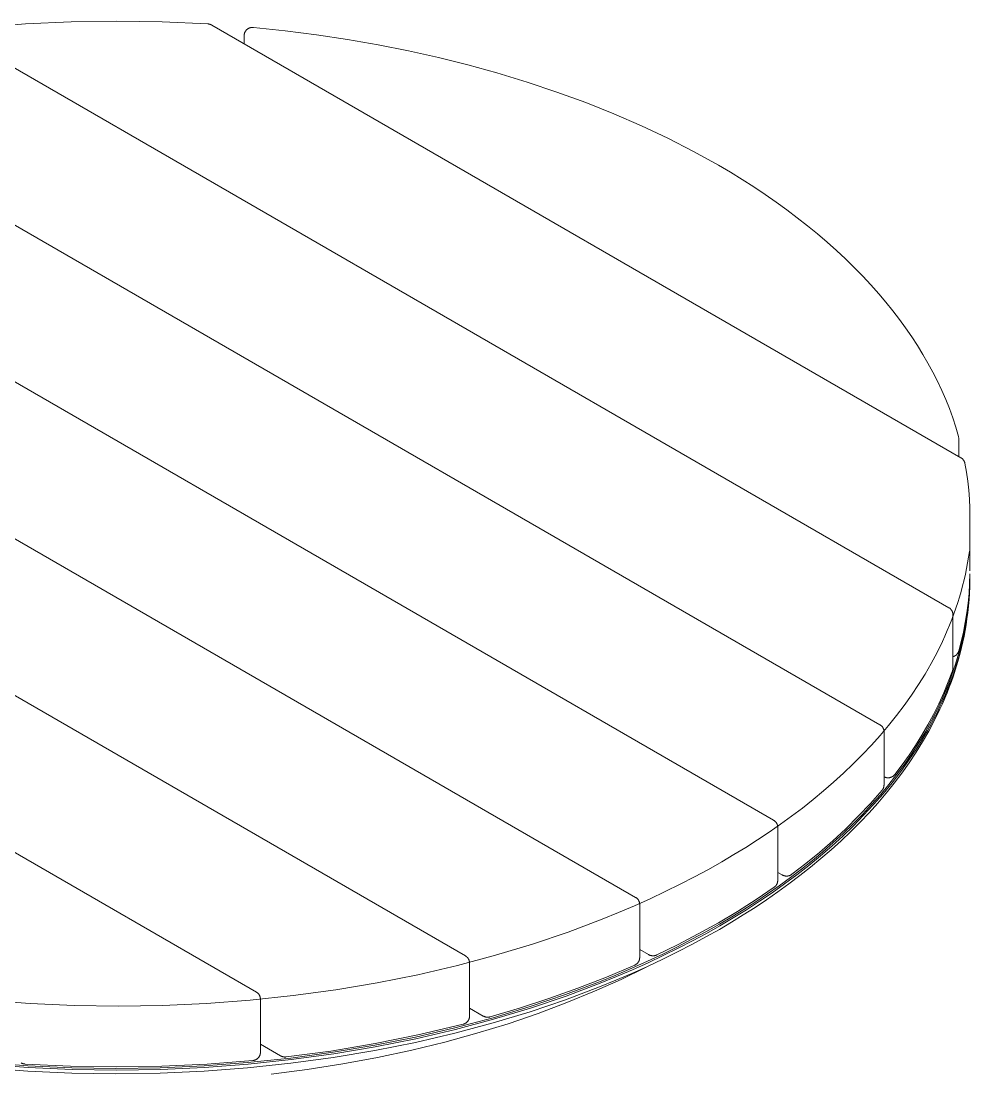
# Model space of a CAD drawing. Header units: millimetres. Extents: x -397 to 2955, y -22 to 2256.
# Drawn here: x 2402.8 to 2794.4, y 555.4 to 989.7 of the extents above; entities that cross this region are included whole.
import ezdxf

# ---------------------------------------------------------------- set-up
doc = ezdxf.new("R2010")
doc.units = ezdxf.units.MM
doc.layers.add('ZANO_R', color=7, linetype='Continuous', lineweight=0)

msp = doc.modelspace()

# ---------------------------------------------------------------- linework, layer by layer
at = {"layer": 'ZANO_R'}
for p, q in [((2385.92, 987.09), (2404.68, 988.54)), ((2404.68, 988.54), (2423.48, 989.42)), ((2423.48, 989.42), (2442.3, 989.71)), ((2442.3, 989.71), (2461.11, 989.41)), ((2461.11, 989.41), (2479.91, 988.53)), ((2479.91, 988.53), (2480.03, 988.52)), ((2480.03, 988.52), (2480.15, 988.51)), ((2480.15, 988.51), (2480.27, 988.49)), ((2480.27, 988.49), (2480.39, 988.47)), ((2480.39, 988.47), (2480.51, 988.45)), ((2480.51, 988.45), (2480.63, 988.42)), ((2480.63, 988.42), (2480.74, 988.38)), ((2480.74, 988.38), (2480.86, 988.35)), ((2480.86, 988.35), (2480.97, 988.31)), ((2480.97, 988.31), (2481.09, 988.26)), ((2481.09, 988.26), (2481.2, 988.21)), ((2481.2, 988.21), (2481.31, 988.16)), ((2481.31, 988.16), (2481.41, 988.11)), ((2481.41, 988.11), (2481.52, 988.05)), ((2481.52, 988.05), (2790.71, 809.54)), ((2495.68, 985.84), (2495.76, 985.93)), ((2495.76, 985.93), (2495.84, 986.02)), ((2495.84, 986.02), (2495.92, 986.1)), ((2495.92, 986.1), (2496.01, 986.19)), ((2496.01, 986.19), (2496.1, 986.26)), ((2496.1, 986.26), (2496.19, 986.34)), ((2496.19, 986.34), (2496.28, 986.41)), ((2496.28, 986.41), (2496.38, 986.48)), ((2496.38, 986.48), (2496.48, 986.55)), ((2496.48, 986.55), (2496.58, 986.61)), ((2496.58, 986.61), (2496.69, 986.67)), ((2496.69, 986.67), (2496.79, 986.72)), ((2496.79, 986.72), (2496.9, 986.77)), ((2496.9, 986.77), (2497.01, 986.82)), ((2497.01, 986.82), (2497.12, 986.86)), ((2497.12, 986.86), (2497.23, 986.9)), ((2497.23, 986.9), (2497.34, 986.94)), ((2497.34, 986.94), (2497.46, 986.97)), ((2497.46, 986.97), (2497.57, 987)), ((2497.57, 987), (2497.69, 987.02)), ((2497.69, 987.02), (2497.81, 987.04)), ((2497.81, 987.04), (2497.93, 987.06)), ((2497.93, 987.06), (2498.04, 987.07)), ((2498.04, 987.07), (2498.16, 987.08)), ((2498.16, 987.08), (2498.28, 987.08)), ((2498.28, 987.08), (2498.4, 987.08)), ((2498.4, 987.08), (2498.52, 987.08)), ((2498.52, 987.08), (2498.64, 987.07)), ((2498.64, 987.07), (2498.76, 987.06)), ((2498.76, 987.06), (2511.78, 985.68)), ((2374.43, 985.17), (2785.72, 747.71)), ((2494.88, 983.77), (2494.89, 983.89)), ((2494.88, 980.34), (2494.88, 983.77)), ((2494.89, 983.89), (2494.9, 984.01)), ((2494.9, 984.01), (2494.91, 984.13)), ((2494.91, 984.13), (2494.93, 984.24)), ((2494.93, 984.24), (2494.96, 984.36)), ((2494.96, 984.36), (2494.98, 984.48)), ((2494.98, 984.48), (2495.01, 984.59)), ((2495.01, 984.59), (2495.05, 984.7)), ((2495.05, 984.7), (2495.09, 984.82)), ((2495.09, 984.82), (2495.13, 984.93)), ((2495.13, 984.93), (2495.18, 985.04)), ((2495.18, 985.04), (2495.23, 985.14)), ((2495.23, 985.14), (2495.28, 985.25)), ((2495.28, 985.25), (2495.34, 985.36)), ((2495.34, 985.36), (2495.4, 985.46)), ((2495.4, 985.46), (2495.46, 985.56)), ((2495.46, 985.56), (2495.53, 985.65)), ((2495.53, 985.65), (2495.6, 985.75)), ((2495.6, 985.75), (2495.68, 985.84)), ((2511.78, 985.68), (2524.7, 984.03)), ((2524.7, 984.03), (2537.5, 982.09)), ((2537.5, 982.09), (2550.17, 979.87)), ((2550.17, 979.87), (2562.69, 977.38)), ((2562.69, 977.38), (2575.04, 974.62)), ((2575.04, 974.62), (2587.2, 971.6)), ((2290.81, 968.74), (2757.27, 699.43)), ((2587.2, 971.6), (2599.16, 968.31)), ((2599.16, 968.31), (2611.67, 964.51)), ((2611.67, 964.51), (2623.92, 960.43)), ((2623.92, 960.43), (2635.87, 956.06)), ((2635.87, 956.06), (2647.51, 951.42)), ((2647.51, 951.42), (2658.82, 946.51)), ((2222.59, 943.41), (2713.41, 660.04)), ((2658.82, 946.51), (2669.79, 941.34)), ((2669.79, 941.34), (2680.39, 935.92)), ((2680.39, 935.92), (2690.6, 930.25)), ((2690.6, 930.25), (2695.57, 927.33)), ((2695.57, 927.33), (2700.43, 924.34)), ((2700.43, 924.34), (2705.19, 921.3)), ((2705.19, 921.3), (2709.84, 918.21)), ((2709.84, 918.21), (2714.39, 915.06)), ((2714.39, 915.06), (2718.83, 911.86)), ((2167.48, 910.53), (2656.44, 628.22)), ((2718.83, 911.86), (2723.15, 908.6)), ((2723.15, 908.6), (2727.37, 905.3)), ((2727.37, 905.3), (2731.46, 901.94)), ((2731.46, 901.94), (2735.45, 898.54)), ((2735.45, 898.54), (2739.31, 895.09)), ((2739.31, 895.09), (2743.06, 891.59)), ((2743.06, 891.59), (2746.68, 888.06)), ((2746.68, 888.06), (2750.19, 884.48)), ((2750.19, 884.48), (2753.56, 880.85)), ((2753.56, 880.85), (2756.81, 877.19)), ((2756.81, 877.19), (2759.75, 873.72)), ((2759.75, 873.72), (2762.57, 870.21)), ((2125.62, 869.98), (2586.22, 604.06)), ((2762.57, 870.21), (2765.28, 866.67)), ((2765.28, 866.67), (2767.88, 863.11)), ((2767.88, 863.11), (2770.36, 859.51)), ((2770.36, 859.51), (2772.72, 855.88)), ((2772.72, 855.88), (2774.96, 852.23)), ((2774.96, 852.23), (2777.09, 848.55)), ((2777.09, 848.55), (2779.1, 844.85)), ((2779.1, 844.85), (2780.98, 841.13)), ((2780.98, 841.13), (2782.75, 837.38)), ((2782.75, 837.38), (2784.39, 833.62)), ((2784.39, 833.62), (2785.91, 829.83)), ((2785.91, 829.83), (2787.31, 826.03)), ((2787.31, 826.03), (2788.59, 822.22)), ((2788.59, 822.22), (2789.73, 818.38)), ((2099.83, 820.17), (2499.93, 589.16)), ((2789.73, 818.38), (2789.85, 817.54)), ((2789.85, 817.54), (2789.85, 810.04)), ((2790.71, 809.54), (2790.81, 809.48)), ((2790.81, 809.48), (2790.91, 809.42)), ((2790.91, 809.42), (2791, 809.35)), ((2791, 809.35), (2791.1, 809.29)), ((2791.1, 809.29), (2791.19, 809.21)), ((2791.19, 809.21), (2791.27, 809.14)), ((2791.27, 809.14), (2791.36, 809.06)), ((2791.36, 809.06), (2791.44, 808.98)), ((2791.44, 808.98), (2791.52, 808.9)), ((2791.52, 808.9), (2791.59, 808.82)), ((2791.59, 808.82), (2791.67, 808.73)), ((2791.67, 808.73), (2791.74, 808.64)), ((2791.74, 808.64), (2791.8, 808.55)), ((2791.8, 808.55), (2791.87, 808.45)), ((2791.87, 808.45), (2791.93, 808.36)), ((2791.93, 808.36), (2791.98, 808.26)), ((2791.98, 808.26), (2792.04, 808.16)), ((2792.04, 808.16), (2792.09, 808.05)), ((2792.09, 808.05), (2792.13, 807.95)), ((2792.13, 807.95), (2792.18, 807.84)), ((2792.18, 807.84), (2792.22, 807.74)), ((2792.22, 807.74), (2792.25, 807.63)), ((2792.25, 807.63), (2792.28, 807.52)), ((2792.28, 807.52), (2792.31, 807.41)), ((2792.31, 807.41), (2792.34, 807.3)), ((2792.34, 807.3), (2792.97, 803.63)), ((2792.97, 803.63), (2793.49, 799.94)), ((2793.49, 799.94), (2793.89, 796.24)), ((2793.89, 796.24), (2794.18, 792.53)), ((2794.18, 792.53), (2794.35, 788.81)), ((2794.35, 788.81), (2794.41, 785.09)), ((2794.41, 785.08), (2794.41, 762.96)), ((2794.17, 770.98), (2793.83, 768.61)), ((2793.43, 766.24), (2792.99, 763.87)), ((2793.83, 768.61), (2793.43, 766.24)), ((2792.51, 761.51), (2791.97, 759.16)), ((2792.99, 763.87), (2792.51, 761.51)), ((2794.4, 761.67), (2794.29, 757.64)), ((2794.4, 759.02), (2794.4, 761.67)), ((2791.39, 756.81), (2790.76, 754.46)), ((2791.97, 759.16), (2791.39, 756.81)), ((2794.29, 757.64), (2794.04, 753.62)), ((2794.22, 753.72), (2794.34, 756.37)), ((2794.34, 756.37), (2794.4, 759.02)), ((2790.09, 752.13), (2789.37, 749.8)), ((2790.76, 754.46), (2790.09, 752.13)), ((2794.04, 753.62), (2793.66, 749.6)), ((2794.12, 754.65), (2793.93, 750.85)), ((2794.04, 751.07), (2794.22, 753.72)), ((2785.72, 747.71), (2785.82, 747.65)), ((2785.82, 747.65), (2785.91, 747.6)), ((2785.91, 747.6), (2786, 747.53)), ((2786, 747.53), (2786.09, 747.47)), ((2786.09, 747.47), (2786.18, 747.4)), ((2786.18, 747.4), (2786.26, 747.33)), ((2786.26, 747.33), (2786.35, 747.26)), ((2786.35, 747.26), (2786.43, 747.18)), ((2786.43, 747.18), (2786.5, 747.1)), ((2786.5, 747.1), (2786.58, 747.02)), ((2786.58, 747.02), (2786.65, 746.94)), ((2788.6, 747.47), (2787.79, 745.16)), ((2789.37, 749.8), (2788.6, 747.47)), ((2793.66, 749.6), (2793.15, 745.6)), ((2793.61, 747.06), (2793.17, 743.28)), ((2793.53, 748.48), (2793.25, 746.05)), ((2793.5, 745.77), (2793.8, 748.42)), ((2793.93, 750.85), (2793.61, 747.06)), ((2793.8, 748.42), (2794.04, 751.07)), ((2786.93, 742.85), (2786.02, 740.55)), ((2786.65, 746.94), (2786.72, 746.85)), ((2786.72, 746.85), (2786.78, 746.76)), ((2786.78, 746.76), (2786.85, 746.67)), ((2786.85, 746.67), (2786.91, 746.58)), ((2786.91, 746.58), (2786.96, 746.48)), ((2787.79, 745.16), (2786.93, 742.85)), ((2786.96, 746.48), (2787.02, 746.38)), ((2787.02, 746.38), (2787.07, 746.29)), ((2787.07, 746.29), (2787.11, 746.19)), ((2787.11, 746.19), (2787.16, 746.08)), ((2787.16, 746.08), (2787.2, 745.98)), ((2787.2, 745.98), (2787.23, 745.88)), ((2787.23, 745.88), (2787.27, 745.77)), ((2787.27, 745.77), (2787.3, 745.66)), ((2787.3, 745.66), (2787.32, 745.56)), ((2787.32, 745.56), (2787.34, 745.45)), ((2787.34, 745.45), (2787.36, 745.34)), ((2787.36, 745.34), (2787.38, 745.23)), ((2787.38, 745.23), (2787.39, 745.12)), ((2787.39, 745.12), (2787.39, 745.01)), ((2787.39, 745.01), (2787.4, 744.9)), ((2787.4, 744.9), (2787.4, 722.78)), ((2793.15, 745.6), (2792.5, 741.62)), ((2792.91, 743.63), (2792.53, 741.21)), ((2792.73, 740.5), (2793.15, 743.13)), ((2793.14, 743.08), (2792.8, 740.7)), ((2793.25, 746.05), (2792.91, 743.63)), ((2793.15, 743.13), (2793.5, 745.77)), ((2786.02, 740.55), (2785.07, 738.27)), ((2792.09, 738.79), (2791.61, 736.38)), ((2792.5, 741.62), (2791.73, 737.67)), ((2792.4, 738.33), (2791.96, 735.97)), ((2792.53, 741.21), (2792.09, 738.79)), ((2792.25, 737.87), (2792.73, 740.5)), ((2792.8, 740.7), (2792.4, 738.33)), ((2784.08, 735.99), (2783.04, 733.72)), ((2785.07, 738.27), (2784.08, 735.99)), ((2791.73, 737.67), (2790.82, 733.74)), ((2791.61, 736.38), (2791.07, 733.97)), ((2791.12, 732.62), (2791.71, 735.24)), ((2791.96, 735.97), (2791.48, 733.61)), ((2791.71, 735.24), (2792.25, 737.87)), ((2783.04, 733.72), (2780.84, 729.21)), ((2789.75, 729.73), (2789.71, 729.62)), ((2789.78, 729.84), (2789.75, 729.73)), ((2789.76, 727.4), (2790.47, 730.01)), ((2790.82, 733.74), (2789.78, 729.84)), ((2790.49, 731.57), (2789.86, 729.17)), ((2790.94, 731.25), (2790.36, 728.9)), ((2790.47, 730.01), (2791.12, 732.62)), ((2791.07, 733.97), (2790.49, 731.57)), ((2791.48, 733.61), (2790.94, 731.25)), ((2780.84, 729.21), (2778.46, 724.76)), ((2787.51, 727.55), (2787.4, 727.52)), ((2787.62, 727.59), (2787.51, 727.55)), ((2787.73, 727.63), (2787.62, 727.59)), ((2787.83, 727.67), (2787.73, 727.63)), ((2787.94, 727.72), (2787.83, 727.67)), ((2788.05, 727.77), (2787.94, 727.72)), ((2788.15, 727.82), (2788.05, 727.77)), ((2788.25, 727.88), (2788.15, 727.82)), ((2788.35, 727.94), (2788.25, 727.88)), ((2788.44, 728), (2788.35, 727.94)), ((2788.54, 728.07), (2788.44, 728)), ((2789.18, 726.79), (2788.45, 724.41)), ((2788.63, 728.14), (2788.54, 728.07)), ((2788.72, 728.21), (2788.63, 728.14)), ((2788.81, 728.29), (2788.72, 728.21)), ((2788.89, 728.37), (2788.81, 728.29)), ((2788.97, 728.45), (2788.89, 728.37)), ((2789.05, 728.54), (2788.97, 728.45)), ((2788.99, 724.81), (2789.76, 727.4)), ((2789.13, 728.62), (2789.05, 728.54)), ((2789.73, 726.56), (2789.06, 724.22)), ((2789.2, 728.71), (2789.13, 728.62)), ((2789.86, 729.17), (2789.18, 726.79)), ((2789.27, 728.81), (2789.2, 728.71)), ((2789.34, 728.9), (2789.27, 728.81)), ((2789.4, 729), (2789.34, 728.9)), ((2789.46, 729.1), (2789.4, 729)), ((2789.52, 729.2), (2789.46, 729.1)), ((2789.57, 729.3), (2789.52, 729.2)), ((2789.62, 729.41), (2789.57, 729.3)), ((2789.67, 729.51), (2789.62, 729.41)), ((2789.71, 729.62), (2789.67, 729.51)), ((2790.36, 728.9), (2789.73, 726.56)), ((2778.46, 724.76), (2775.92, 720.34)), ((2787.22, 721.74), (2785.47, 717.15)), ((2787.67, 722.03), (2786.85, 719.67)), ((2787.25, 721.84), (2787.22, 721.74)), ((2787.28, 721.95), (2787.25, 721.84)), ((2787.28, 719.64), (2788.16, 722.22)), ((2787.31, 722.05), (2787.28, 721.95)), ((2787.33, 722.15), (2787.31, 722.05)), ((2787.35, 722.25), (2787.33, 722.15)), ((2787.37, 722.36), (2787.35, 722.25)), ((2787.38, 722.46), (2787.37, 722.36)), ((2787.39, 722.57), (2787.38, 722.46)), ((2787.4, 722.78), (2787.39, 722.67)), ((2787.39, 722.67), (2787.39, 722.57)), ((2788.34, 721.89), (2787.57, 719.57)), ((2788.45, 724.41), (2787.67, 722.03)), ((2788.16, 722.22), (2788.99, 724.81)), ((2789.06, 724.22), (2788.34, 721.89)), ((2775.92, 720.34), (2773.22, 715.98)), ((2785.47, 717.15), (2783.58, 712.61)), ((2785.97, 717.31), (2785.05, 714.96)), ((2785.35, 714.52), (2786.34, 717.08)), ((2786.75, 717.25), (2785.9, 714.95)), ((2786.85, 719.67), (2785.97, 717.31)), ((2786.34, 717.08), (2787.28, 719.64)), ((2787.57, 719.57), (2786.75, 717.25)), ((2773.22, 715.98), (2770.35, 711.68)), ((2783.58, 712.61), (2781.54, 708.13)), ((2784.09, 712.63), (2783.08, 710.3)), ((2784.99, 712.65), (2784.04, 710.36)), ((2785.05, 714.96), (2784.09, 712.63)), ((2784.3, 711.97), (2785.35, 714.52)), ((2785.9, 714.95), (2784.99, 712.65)), ((2770.35, 711.68), (2767.33, 707.43)), ((2781.54, 708.13), (2779.36, 703.72)), ((2782.02, 707.98), (2780.91, 705.68)), ((2783.05, 708.08), (2782.01, 705.82)), ((2783.08, 710.3), (2782.02, 707.98)), ((2782.03, 706.92), (2783.19, 709.44)), ((2784.04, 710.36), (2783.05, 708.08)), ((2783.19, 709.44), (2784.3, 711.97)), ((2767.33, 707.43), (2764.16, 703.24)), ((2779.36, 703.72), (2777.04, 699.38)), ((2779.55, 701.92), (2780.82, 704.41)), ((2780.91, 705.68), (2779.76, 703.38)), ((2782.01, 705.82), (2779.81, 701.31)), ((2780.82, 704.41), (2782.03, 706.92)), ((2757.27, 699.43), (2757.37, 699.37)), ((2757.37, 699.37), (2757.46, 699.31)), ((2757.46, 699.31), (2757.55, 699.25)), ((2757.55, 699.25), (2757.64, 699.19)), ((2764.16, 703.24), (2760.85, 699.11)), ((2777.04, 699.38), (2774.58, 695.12)), ((2778.57, 701.1), (2776.05, 696.57)), ((2776.86, 696.97), (2778.23, 699.44)), ((2779.81, 701.31), (2777.43, 696.85)), ((2778.23, 699.44), (2779.55, 701.92)), ((2779.76, 703.38), (2778.57, 701.1)), ((2757.39, 695.05), (2753.8, 691.05)), ((2760.85, 699.11), (2757.39, 695.05)), ((2757.64, 699.19), (2757.73, 699.12)), ((2757.73, 699.12), (2757.81, 699.05)), ((2757.81, 699.05), (2757.9, 698.97)), ((2757.9, 698.97), (2757.98, 698.9)), ((2757.98, 698.9), (2758.05, 698.82)), ((2758.05, 698.82), (2758.13, 698.74)), ((2758.13, 698.74), (2758.2, 698.65)), ((2758.2, 698.65), (2758.27, 698.57)), ((2758.27, 698.57), (2758.33, 698.48)), ((2758.33, 698.48), (2758.4, 698.39)), ((2758.4, 698.39), (2758.46, 698.29)), ((2758.46, 698.29), (2758.51, 698.2)), ((2758.51, 698.2), (2758.57, 698.1)), ((2758.57, 698.1), (2758.62, 698)), ((2758.62, 698), (2758.66, 697.9)), ((2758.66, 697.9), (2758.71, 697.8)), ((2758.71, 697.8), (2758.75, 697.7)), ((2758.75, 697.7), (2758.78, 697.59)), ((2758.78, 697.59), (2758.82, 697.49)), ((2758.82, 697.49), (2758.84, 697.38)), ((2758.84, 697.38), (2758.87, 697.27)), ((2758.87, 697.27), (2758.89, 697.16)), ((2758.89, 697.16), (2758.91, 697.06)), ((2758.91, 697.06), (2758.92, 696.95)), ((2758.92, 696.95), (2758.94, 696.84)), ((2758.94, 696.84), (2758.94, 696.73)), ((2758.94, 696.73), (2758.95, 696.61)), ((2758.95, 696.61), (2758.95, 674.5)), ((2774.58, 695.12), (2771.99, 690.94)), ((2776.05, 696.57), (2773.36, 692.09)), ((2777.43, 696.85), (2774.89, 692.44)), ((2775.44, 694.52), (2776.86, 696.97)), ((2753.8, 691.05), (2750.07, 687.13)), ((2771.99, 690.94), (2769.27, 686.85)), ((2773.36, 692.09), (2770.5, 687.67)), ((2774.89, 692.44), (2772.19, 688.08)), ((2772.45, 689.67), (2773.97, 692.08)), ((2773.97, 692.08), (2775.44, 694.52)), ((2750.07, 687.13), (2746.22, 683.27)), ((2769.27, 686.85), (2766.41, 682.84)), ((2770.5, 687.67), (2767.48, 683.31)), ((2769.25, 684.88), (2772.45, 689.67)), ((2772.19, 688.08), (2769.32, 683.78)), ((2746.22, 683.27), (2742.25, 679.48)), ((2766.41, 682.84), (2763.43, 678.93)), ((2767.48, 683.31), (2764.3, 679.01)), ((2765.87, 680.17), (2769.25, 684.88)), ((2769.32, 683.78), (2766.3, 679.53)), ((2742.25, 679.48), (2738.16, 675.77)), ((2759.06, 677.89), (2758.95, 677.94)), ((2759.18, 677.84), (2759.06, 677.89)), ((2759.3, 677.79), (2759.18, 677.84)), ((2759.42, 677.75), (2759.3, 677.79)), ((2759.54, 677.71), (2759.42, 677.75)), ((2759.66, 677.68), (2759.54, 677.71)), ((2759.78, 677.65), (2759.66, 677.68)), ((2759.91, 677.62), (2759.78, 677.65)), ((2760.03, 677.6), (2759.91, 677.62)), ((2760.16, 677.58), (2760.03, 677.6)), ((2760.29, 677.57), (2760.16, 677.58)), ((2760.41, 677.56), (2760.29, 677.57)), ((2760.54, 677.56), (2760.41, 677.56)), ((2760.67, 677.56), (2760.54, 677.56)), ((2760.8, 677.57), (2760.67, 677.56)), ((2760.92, 677.58), (2760.8, 677.57)), ((2761.05, 677.59), (2760.92, 677.58)), ((2764.3, 679.01), (2760.97, 674.77)), ((2761.18, 677.61), (2761.05, 677.59)), ((2761.3, 677.63), (2761.18, 677.61)), ((2761.43, 677.66), (2761.3, 677.63)), ((2761.55, 677.69), (2761.43, 677.66)), ((2761.67, 677.73), (2761.55, 677.69)), ((2761.79, 677.77), (2761.67, 677.73)), ((2761.91, 677.81), (2761.79, 677.77)), ((2762.03, 677.86), (2761.91, 677.81)), ((2762.14, 677.91), (2762.03, 677.86)), ((2762.26, 677.97), (2762.14, 677.91)), ((2762.37, 678.03), (2762.26, 677.97)), ((2762.3, 675.53), (2765.87, 680.17)), ((2762.48, 678.09), (2762.37, 678.03)), ((2762.59, 678.16), (2762.48, 678.09)), ((2762.69, 678.23), (2762.59, 678.16)), ((2762.8, 678.31), (2762.69, 678.23)), ((2762.9, 678.39), (2762.8, 678.31)), ((2762.99, 678.47), (2762.9, 678.39)), ((2763.09, 678.55), (2762.99, 678.47)), ((2763.18, 678.64), (2763.09, 678.55)), ((2766.3, 679.53), (2763.13, 675.34)), ((2763.27, 678.73), (2763.18, 678.64)), ((2763.35, 678.83), (2763.27, 678.73)), ((2763.43, 678.93), (2763.35, 678.83)), ((2738.16, 675.77), (2733.96, 672.14)), ((2760.97, 674.77), (2757.48, 670.6)), ((2758.55, 670.96), (2762.3, 675.53)), ((2758.69, 673.25), (2758.64, 673.16)), ((2758.73, 673.35), (2758.69, 673.25)), ((2758.76, 673.45), (2758.73, 673.35)), ((2758.8, 673.55), (2758.76, 673.45)), ((2758.83, 673.66), (2758.8, 673.55)), ((2758.86, 673.76), (2758.83, 673.66)), ((2758.88, 673.86), (2758.86, 673.76)), ((2758.9, 673.97), (2758.88, 673.86)), ((2758.92, 674.07), (2758.9, 673.97)), ((2758.93, 674.18), (2758.92, 674.07)), ((2758.94, 674.28), (2758.93, 674.18)), ((2758.95, 674.5), (2758.94, 674.39)), ((2758.94, 674.39), (2758.94, 674.28)), ((2763.13, 675.34), (2759.82, 671.21)), ((2733.96, 672.14), (2729.66, 668.58)), ((2758.18, 672.44), (2753.35, 666.99)), ((2757.48, 670.6), (2753.85, 666.5)), ((2754.64, 666.48), (2758.55, 670.96)), ((2759.82, 671.21), (2756.36, 667.15)), ((2758.25, 672.53), (2758.18, 672.44)), ((2758.31, 672.61), (2758.25, 672.53)), ((2758.38, 672.7), (2758.31, 672.61)), ((2758.44, 672.78), (2758.38, 672.7)), ((2758.49, 672.88), (2758.44, 672.78)), ((2758.55, 672.97), (2758.49, 672.88)), ((2758.6, 673.06), (2758.55, 672.97)), ((2758.64, 673.16), (2758.6, 673.06)), ((2725.25, 665.09), (2720.75, 661.69)), ((2729.66, 668.58), (2725.25, 665.09)), ((2753.35, 666.99), (2748.34, 661.69)), ((2753.85, 666.5), (2750.09, 662.46)), ((2750.55, 662.08), (2754.64, 666.48)), ((2756.36, 667.15), (2752.77, 663.15)), ((2720.75, 661.69), (2716.17, 658.37)), ((2748.34, 661.69), (2743.17, 656.56)), ((2750.09, 662.46), (2746.19, 658.51)), ((2746.31, 657.77), (2750.55, 662.08)), ((2752.77, 663.15), (2749.04, 659.22)), ((2716.17, 658.37), (2711.49, 655.12)), ((2713.41, 660.04), (2713.5, 659.99)), ((2713.5, 659.99), (2713.59, 659.93)), ((2713.59, 659.93), (2713.69, 659.87)), ((2713.69, 659.87), (2713.78, 659.8)), ((2713.78, 659.8), (2713.86, 659.73)), ((2713.86, 659.73), (2713.95, 659.66)), ((2713.95, 659.66), (2714.03, 659.59)), ((2714.03, 659.59), (2714.11, 659.51)), ((2714.11, 659.51), (2714.19, 659.43)), ((2714.19, 659.43), (2714.26, 659.35)), ((2714.26, 659.35), (2714.33, 659.27)), ((2714.33, 659.27), (2714.4, 659.18)), ((2714.4, 659.18), (2714.47, 659.09)), ((2714.47, 659.09), (2714.53, 659)), ((2714.53, 659), (2714.59, 658.91)), ((2714.59, 658.91), (2714.65, 658.81)), ((2714.65, 658.81), (2714.7, 658.72)), ((2714.7, 658.72), (2714.75, 658.62)), ((2714.75, 658.62), (2714.8, 658.52)), ((2714.8, 658.52), (2714.84, 658.42)), ((2714.84, 658.42), (2714.88, 658.31)), ((2714.88, 658.31), (2714.92, 658.21)), ((2714.92, 658.21), (2714.95, 658.1)), ((2714.95, 658.1), (2714.98, 658)), ((2714.98, 658), (2715.01, 657.89)), ((2715.01, 657.89), (2715.03, 657.78)), ((2715.03, 657.78), (2715.05, 657.67)), ((2715.05, 657.67), (2715.06, 657.56)), ((2715.06, 657.56), (2715.07, 657.45)), ((2715.07, 657.45), (2715.08, 657.34)), ((2715.08, 657.34), (2715.08, 657.23)), ((2715.08, 657.23), (2715.08, 635.11)), ((2743.17, 656.56), (2737.84, 651.59)), ((2741.91, 653.55), (2746.31, 657.77)), ((2746.19, 658.51), (2742.16, 654.62)), ((2749.04, 659.22), (2745.19, 655.37)), ((2706.74, 651.96), (2701.92, 648.87)), ((2711.49, 655.12), (2706.74, 651.96)), ((2737.84, 651.59), (2732.35, 646.8)), ((2741.22, 651.58), (2737.13, 647.87)), ((2737.38, 649.41), (2741.91, 653.55)), ((2742.16, 654.62), (2738.01, 650.81)), ((2745.19, 655.37), (2741.22, 651.58)), ((2701.92, 648.87), (2697.02, 645.87)), ((2732.7, 645.37), (2737.38, 649.41)), ((2737.13, 647.87), (2732.93, 644.23)), ((2738.01, 650.81), (2733.75, 647.08)), ((2692.06, 642.95), (2686.47, 639.79)), ((2697.02, 645.87), (2692.06, 642.95)), ((2729.37, 643.43), (2724.89, 639.86)), ((2732.35, 646.8), (2726.71, 642.18)), ((2727.9, 641.43), (2732.7, 645.37)), ((2732.93, 644.23), (2728.63, 640.67)), ((2733.75, 647.08), (2729.37, 643.43)), ((2686.47, 639.79), (2680.71, 636.68)), ((2716.88, 637.51), (2715.08, 638.55)), ((2724.89, 639.86), (2720.3, 636.38)), ((2726.71, 642.18), (2720.93, 637.74)), ((2722.97, 637.58), (2727.9, 641.43)), ((2728.63, 640.67), (2724.22, 637.19)), ((2680.71, 636.68), (2674.78, 633.62)), ((2714.92, 634.13), (2714.88, 634.02)), ((2714.95, 634.24), (2714.92, 634.13)), ((2714.98, 634.34), (2714.95, 634.24)), ((2715.01, 634.45), (2714.98, 634.34)), ((2715.03, 634.56), (2715.01, 634.45)), ((2715.05, 634.67), (2715.03, 634.56)), ((2715.06, 634.78), (2715.05, 634.67)), ((2715.07, 634.89), (2715.06, 634.78)), ((2715.08, 635), (2715.07, 634.89)), ((2715.08, 635.11), (2715.08, 635)), ((2720.3, 636.38), (2715.63, 632.97)), ((2716.99, 637.45), (2716.88, 637.51)), ((2717.1, 637.39), (2716.99, 637.45)), ((2717.22, 637.34), (2717.1, 637.39)), ((2717.33, 637.29), (2717.22, 637.34)), ((2717.45, 637.24), (2717.33, 637.29)), ((2717.57, 637.2), (2717.45, 637.24)), ((2717.69, 637.17), (2717.57, 637.2)), ((2717.81, 637.13), (2717.69, 637.17)), ((2717.94, 637.1), (2717.81, 637.13)), ((2717.93, 633.83), (2722.97, 637.58)), ((2718.06, 637.08), (2717.94, 637.1)), ((2718.19, 637.06), (2718.06, 637.08)), ((2718.31, 637.04), (2718.19, 637.06)), ((2718.44, 637.03), (2718.31, 637.04)), ((2718.56, 637.02), (2718.44, 637.03)), ((2718.69, 637.02), (2718.56, 637.02)), ((2718.81, 637.02), (2718.69, 637.02)), ((2718.94, 637.03), (2718.81, 637.02)), ((2719.07, 637.03), (2718.94, 637.03)), ((2719.19, 637.05), (2719.07, 637.03)), ((2719.32, 637.07), (2719.19, 637.05)), ((2719.44, 637.09), (2719.32, 637.07)), ((2719.56, 637.12), (2719.44, 637.09)), ((2719.69, 637.15), (2719.56, 637.12)), ((2719.81, 637.18), (2719.69, 637.15)), ((2724.22, 637.19), (2719.72, 633.79)), ((2719.93, 637.22), (2719.81, 637.18)), ((2720.05, 637.26), (2719.93, 637.22)), ((2720.16, 637.31), (2720.05, 637.26)), ((2720.28, 637.36), (2720.16, 637.31)), ((2720.39, 637.42), (2720.28, 637.36)), ((2720.51, 637.47), (2720.39, 637.42)), ((2720.61, 637.54), (2720.51, 637.47)), ((2720.72, 637.6), (2720.61, 637.54)), ((2720.83, 637.67), (2720.72, 637.6)), ((2720.93, 637.75), (2720.83, 637.67)), ((2668.68, 630.61), (2662.4, 627.66)), ((2674.78, 633.62), (2668.68, 630.61)), ((2713.67, 632.47), (2706.13, 627.35)), ((2707.53, 626.62), (2712.78, 630.17)), ((2715.13, 630.46), (2710.46, 627.22)), ((2715.63, 632.97), (2710.86, 629.65)), ((2712.78, 630.17), (2717.93, 633.83)), ((2713.76, 632.53), (2713.67, 632.47)), ((2713.85, 632.6), (2713.76, 632.53)), ((2713.94, 632.67), (2713.85, 632.6)), ((2714.02, 632.75), (2713.94, 632.67)), ((2714.1, 632.82), (2714.02, 632.75)), ((2714.18, 632.9), (2714.1, 632.82)), ((2714.25, 632.98), (2714.18, 632.9)), ((2714.33, 633.07), (2714.25, 632.98)), ((2714.4, 633.15), (2714.33, 633.07)), ((2714.46, 633.24), (2714.4, 633.15)), ((2714.53, 633.33), (2714.46, 633.24)), ((2714.59, 633.43), (2714.53, 633.33)), ((2714.65, 633.52), (2714.59, 633.43)), ((2714.7, 633.62), (2714.65, 633.52)), ((2714.75, 633.72), (2714.7, 633.62)), ((2714.8, 633.82), (2714.75, 633.72)), ((2714.84, 633.92), (2714.8, 633.82)), ((2714.88, 634.02), (2714.84, 633.92)), ((2719.72, 633.79), (2715.13, 630.46)), ((2662.4, 627.66), (2655.96, 624.77)), ((2656.44, 628.22), (2656.54, 628.17)), ((2656.54, 628.17), (2656.63, 628.11)), ((2656.63, 628.11), (2656.72, 628.05)), ((2656.72, 628.05), (2656.81, 627.98)), ((2656.81, 627.98), (2656.9, 627.91)), ((2656.9, 627.91), (2656.98, 627.84)), ((2656.98, 627.84), (2657.07, 627.77)), ((2657.07, 627.77), (2657.15, 627.69)), ((2657.15, 627.69), (2657.22, 627.61)), ((2657.22, 627.61), (2657.3, 627.53)), ((2657.3, 627.53), (2657.37, 627.45)), ((2657.37, 627.45), (2657.44, 627.36)), ((2657.44, 627.36), (2657.5, 627.27)), ((2657.5, 627.27), (2657.57, 627.18)), ((2657.57, 627.18), (2657.63, 627.09)), ((2657.63, 627.09), (2657.68, 626.99)), ((2657.68, 626.99), (2657.74, 626.9)), ((2657.74, 626.9), (2657.79, 626.8)), ((2657.79, 626.8), (2657.83, 626.7)), ((2657.83, 626.7), (2657.88, 626.6)), ((2657.88, 626.6), (2657.92, 626.49)), ((2657.92, 626.49), (2657.95, 626.39)), ((2657.95, 626.39), (2657.99, 626.28)), ((2657.99, 626.28), (2658.01, 626.18)), ((2658.01, 626.18), (2658.04, 626.07)), ((2658.04, 626.07), (2658.06, 625.96)), ((2658.06, 625.96), (2658.08, 625.85)), ((2658.08, 625.85), (2658.09, 625.74)), ((2658.09, 625.74), (2658.1, 625.63)), ((2658.1, 625.63), (2658.11, 625.52)), ((2658.11, 625.52), (2658.12, 625.41)), ((2658.12, 625.41), (2658.12, 603.29)), ((2706.13, 627.35), (2698.43, 622.45)), ((2706.02, 626.41), (2701.09, 623.26)), ((2702.18, 623.16), (2707.53, 626.62)), ((2710.46, 627.22), (2705.71, 624.05)), ((2710.86, 629.65), (2706.02, 626.41)), ((2649.36, 621.94), (2642.59, 619.19)), ((2655.96, 624.77), (2649.36, 621.94)), ((2698.43, 622.45), (2690.6, 617.79)), ((2701.09, 623.26), (2696.1, 620.19)), ((2696.75, 619.81), (2702.18, 623.16)), ((2705.71, 624.05), (2700.88, 620.97)), ((2642.59, 619.19), (2628.56, 613.9)), ((2690.6, 617.79), (2682.26, 613.13)), ((2691.03, 617.2), (2685.44, 614.05)), ((2696.1, 620.19), (2691.03, 617.2)), ((2695.99, 617.97), (2691.03, 615.05)), ((2691.24, 616.56), (2696.75, 619.81)), ((2700.88, 620.97), (2695.99, 617.97)), ((2628.56, 613.9), (2613.92, 608.93)), ((2682.26, 613.13), (2673.79, 608.69)), ((2685.44, 614.05), (2679.68, 610.94)), ((2679.89, 610.29), (2685.66, 613.4)), ((2691.03, 615.05), (2685.44, 611.89)), ((2685.66, 613.4), (2691.24, 616.56)), ((2613.92, 608.93), (2598.68, 604.33)), ((2673.79, 608.69), (2665.2, 604.49)), ((2679.68, 610.94), (2673.75, 607.87)), ((2679.68, 608.78), (2673.75, 605.72)), ((2673.96, 607.23), (2679.89, 610.29)), ((2685.44, 611.89), (2679.68, 608.78)), ((2598.68, 604.33), (2582.9, 600.12)), ((2586.22, 604.06), (2586.31, 604)), ((2586.31, 604), (2586.4, 603.94)), ((2586.4, 603.94), (2586.5, 603.88)), ((2586.5, 603.88), (2586.59, 603.82)), ((2586.59, 603.82), (2586.67, 603.75)), ((2586.67, 603.75), (2586.76, 603.68)), ((2661.77, 604.62), (2658.12, 606.73)), ((2667.65, 604.87), (2661.37, 601.91)), ((2661.58, 601.27), (2667.86, 604.22)), ((2661.88, 604.56), (2661.77, 604.62)), ((2661.99, 604.5), (2661.88, 604.56)), ((2662.11, 604.45), (2661.99, 604.5)), ((2662.23, 604.4), (2662.11, 604.45)), ((2662.35, 604.35), (2662.23, 604.4)), ((2662.47, 604.31), (2662.35, 604.35)), ((2662.59, 604.27), (2662.47, 604.31)), ((2662.71, 604.24), (2662.59, 604.27)), ((2662.84, 604.21), (2662.71, 604.24)), ((2662.96, 604.19), (2662.84, 604.21)), ((2663.09, 604.17), (2662.96, 604.19)), ((2663.21, 604.15), (2663.09, 604.17)), ((2663.34, 604.14), (2663.21, 604.15)), ((2663.47, 604.13), (2663.34, 604.14)), ((2663.6, 604.13), (2663.47, 604.13)), ((2663.72, 604.13), (2663.6, 604.13)), ((2663.85, 604.14), (2663.72, 604.13)), ((2663.98, 604.15), (2663.85, 604.14)), ((2664.11, 604.16), (2663.98, 604.15)), ((2664.23, 604.18), (2664.11, 604.16)), ((2664.36, 604.2), (2664.23, 604.18)), ((2664.48, 604.23), (2664.36, 604.2)), ((2664.61, 604.26), (2664.48, 604.23)), ((2664.73, 604.3), (2664.61, 604.26)), ((2664.85, 604.34), (2664.73, 604.3)), ((2664.97, 604.39), (2664.85, 604.34)), ((2665.09, 604.43), (2664.97, 604.39)), ((2665.2, 604.49), (2665.09, 604.43)), ((2673.75, 607.87), (2667.65, 604.87)), ((2673.75, 605.72), (2667.65, 602.71)), ((2667.86, 604.22), (2673.96, 607.23)), ((2582.9, 600.12), (2566.6, 596.32)), ((2586.76, 603.68), (2586.84, 603.61)), ((2586.84, 603.61), (2586.92, 603.53)), ((2586.92, 603.53), (2587, 603.45)), ((2587, 603.45), (2587.07, 603.37)), ((2587.07, 603.37), (2587.14, 603.28)), ((2587.14, 603.28), (2587.21, 603.2)), ((2587.21, 603.2), (2587.28, 603.11)), ((2587.28, 603.11), (2587.34, 603.02)), ((2587.34, 603.02), (2587.4, 602.92)), ((2587.4, 602.92), (2587.46, 602.83)), ((2587.46, 602.83), (2587.51, 602.73)), ((2587.51, 602.73), (2587.56, 602.63)), ((2587.56, 602.63), (2587.61, 602.53)), ((2587.61, 602.53), (2587.65, 602.43)), ((2587.65, 602.43), (2587.69, 602.33)), ((2587.69, 602.33), (2587.73, 602.22)), ((2587.73, 602.22), (2587.76, 602.12)), ((2587.76, 602.12), (2587.79, 602.01)), ((2587.79, 602.01), (2587.82, 601.9)), ((2587.82, 601.9), (2587.84, 601.8)), ((2587.84, 601.8), (2587.86, 601.69)), ((2587.86, 601.69), (2587.87, 601.58)), ((2587.87, 601.58), (2587.88, 601.47)), ((2587.88, 601.47), (2587.89, 601.36)), ((2587.89, 601.36), (2587.89, 601.25)), ((2587.89, 601.25), (2587.89, 579.13)), ((2656.1, 600.31), (2644.41, 595.36)), ((2660.84, 599.51), (2650.44, 594.42)), ((2661.37, 601.91), (2654.93, 599.02)), ((2661.37, 599.76), (2654.93, 596.86)), ((2655.14, 598.38), (2661.58, 601.27)), ((2656.2, 600.35), (2656.1, 600.31)), ((2656.3, 600.4), (2656.2, 600.35)), ((2656.4, 600.45), (2656.3, 600.4)), ((2656.5, 600.51), (2656.4, 600.45)), ((2656.59, 600.57), (2656.5, 600.51)), ((2656.69, 600.63), (2656.59, 600.57)), ((2656.78, 600.7), (2656.69, 600.63)), ((2656.87, 600.76), (2656.78, 600.7)), ((2656.95, 600.83), (2656.87, 600.76)), ((2657.04, 600.91), (2656.95, 600.83)), ((2657.12, 600.99), (2657.04, 600.91)), ((2657.2, 601.07), (2657.12, 600.99)), ((2657.28, 601.15), (2657.2, 601.07)), ((2657.35, 601.23), (2657.28, 601.15)), ((2657.42, 601.32), (2657.35, 601.23)), ((2657.49, 601.41), (2657.42, 601.32)), ((2657.55, 601.5), (2657.49, 601.41)), ((2657.61, 601.6), (2657.55, 601.5)), ((2657.67, 601.69), (2657.61, 601.6)), ((2657.72, 601.79), (2657.67, 601.69)), ((2657.78, 601.89), (2657.72, 601.79)), ((2657.82, 601.99), (2657.78, 601.89)), ((2657.87, 602.09), (2657.82, 601.99)), ((2657.91, 602.2), (2657.87, 602.09)), ((2657.95, 602.3), (2657.91, 602.2)), ((2657.98, 602.41), (2657.95, 602.3)), ((2658.01, 602.52), (2657.98, 602.41)), ((2658.04, 602.63), (2658.01, 602.52)), ((2658.06, 602.74), (2658.04, 602.63)), ((2658.08, 602.85), (2658.06, 602.74)), ((2658.09, 602.96), (2658.08, 602.85)), ((2658.1, 603.07), (2658.09, 602.96)), ((2658.11, 603.18), (2658.1, 603.07)), ((2658.12, 603.29), (2658.11, 603.18)), ((2667.65, 602.71), (2661.37, 599.76)), ((2566.6, 596.32), (2549.84, 592.97)), ((2644.41, 595.36), (2632.59, 590.75)), ((2648.33, 596.2), (2641.55, 593.44)), ((2641.77, 592.79), (2648.54, 595.55)), ((2654.93, 599.02), (2648.33, 596.2)), ((2654.93, 596.86), (2648.33, 594.04)), ((2648.54, 595.55), (2655.14, 598.38)), ((2549.84, 592.97), (2532.68, 590.09)), ((2632.59, 590.75), (2620.65, 586.47)), ((2641.55, 593.44), (2627.53, 588.15)), ((2641.55, 591.28), (2627.53, 585.99)), ((2627.74, 587.5), (2641.77, 592.79)), ((2650.44, 594.42), (2639.53, 589.52)), ((2648.33, 594.04), (2641.55, 591.28)), ((2515.17, 587.7), (2497.38, 585.83)), ((2499.93, 589.16), (2500.03, 589.11)), ((2500.03, 589.11), (2500.12, 589.05)), ((2500.12, 589.05), (2500.21, 588.99)), ((2500.21, 588.99), (2500.3, 588.92)), ((2500.3, 588.92), (2500.39, 588.86)), ((2500.39, 588.86), (2500.47, 588.79)), ((2500.47, 588.79), (2500.56, 588.71)), ((2500.56, 588.71), (2500.64, 588.64)), ((2500.64, 588.64), (2500.71, 588.56)), ((2500.71, 588.56), (2500.79, 588.47)), ((2500.79, 588.47), (2500.86, 588.39)), ((2500.86, 588.39), (2500.93, 588.3)), ((2500.93, 588.3), (2501, 588.22)), ((2501, 588.22), (2501.06, 588.12)), ((2501.06, 588.12), (2501.12, 588.03)), ((2501.12, 588.03), (2501.18, 587.94)), ((2501.18, 587.94), (2501.23, 587.84)), ((2501.23, 587.84), (2501.28, 587.74)), ((2501.28, 587.74), (2501.33, 587.64)), ((2501.33, 587.64), (2501.37, 587.54)), ((2501.37, 587.54), (2501.41, 587.44)), ((2501.41, 587.44), (2501.44, 587.33)), ((2501.44, 587.33), (2501.48, 587.23)), ((2501.48, 587.23), (2501.51, 587.12)), ((2501.51, 587.12), (2501.53, 587.01)), ((2501.53, 587.01), (2501.55, 586.9)), ((2501.55, 586.9), (2501.57, 586.79)), ((2501.57, 586.79), (2501.59, 586.68)), ((2501.59, 586.68), (2501.6, 586.57)), ((2501.6, 586.57), (2501.6, 586.46)), ((2501.6, 586.46), (2501.61, 586.35)), ((2501.61, 586.35), (2501.61, 564.24)), ((2532.68, 590.09), (2515.17, 587.7)), ((2620.65, 586.47), (2608.58, 582.54)), ((2627.53, 588.15), (2612.89, 583.19)), ((2613.1, 582.54), (2627.74, 587.5)), ((2639.53, 589.52), (2628.11, 584.82)), ((2406.62, 584.48), (2388.61, 585.83)), ((2424.77, 583.66), (2406.62, 584.48)), ((2443, 583.39), (2424.77, 583.66)), ((2461.22, 583.66), (2443, 583.39)), ((2479.38, 584.48), (2461.22, 583.66)), ((2497.38, 585.83), (2479.38, 584.48)), ((2593.55, 579.29), (2587.89, 582.56)), ((2608.58, 582.54), (2596.41, 578.94)), ((2612.89, 583.19), (2597.65, 578.58)), ((2597.86, 577.94), (2613.1, 582.54)), ((2627.53, 585.99), (2612.89, 581.03)), ((2628.11, 584.82), (2616.2, 580.35)), ((2597.65, 578.58), (2581.87, 574.37)), ((2582.08, 573.72), (2597.86, 577.94)), ((2587.52, 577.68), (2587.47, 577.57)), ((2587.57, 577.78), (2587.52, 577.68)), ((2587.62, 577.89), (2587.57, 577.78)), ((2587.67, 577.99), (2587.62, 577.89)), ((2587.71, 578.1), (2587.67, 577.99)), ((2587.74, 578.21), (2587.71, 578.1)), ((2587.77, 578.33), (2587.74, 578.21)), ((2587.8, 578.44), (2587.77, 578.33)), ((2587.83, 578.55), (2587.8, 578.44)), ((2587.85, 578.67), (2587.83, 578.55)), ((2587.86, 578.78), (2587.85, 578.67)), ((2587.88, 578.9), (2587.86, 578.78)), ((2587.89, 579.01), (2587.88, 578.9)), ((2587.89, 579.13), (2587.89, 579.01)), ((2593.66, 579.23), (2593.55, 579.29)), ((2593.78, 579.17), (2593.66, 579.23)), ((2593.9, 579.12), (2593.78, 579.17)), ((2594.02, 579.07), (2593.9, 579.12)), ((2594.14, 579.03), (2594.02, 579.07)), ((2594.26, 578.98), (2594.14, 579.03)), ((2594.38, 578.95), (2594.26, 578.98)), ((2594.51, 578.91), (2594.38, 578.95)), ((2594.63, 578.88), (2594.51, 578.91)), ((2594.76, 578.86), (2594.63, 578.88)), ((2594.88, 578.84), (2594.76, 578.86)), ((2595.01, 578.82), (2594.88, 578.84)), ((2595.14, 578.81), (2595.01, 578.82)), ((2595.27, 578.81), (2595.14, 578.81)), ((2595.4, 578.8), (2595.27, 578.81)), ((2595.53, 578.81), (2595.4, 578.8)), ((2595.65, 578.81), (2595.53, 578.81)), ((2595.78, 578.82), (2595.65, 578.81)), ((2595.91, 578.84), (2595.78, 578.82)), ((2596.04, 578.86), (2595.91, 578.84)), ((2596.16, 578.88), (2596.04, 578.86)), ((2596.29, 578.91), (2596.16, 578.88)), ((2596.41, 578.94), (2596.29, 578.91)), ((2612.89, 581.03), (2597.65, 576.43)), ((2616.2, 580.35), (2603.81, 576.12)), ((2581.87, 574.37), (2565.57, 570.57)), ((2565.78, 569.93), (2582.08, 573.72)), ((2585.3, 575.94), (2567.21, 571.64)), ((2597.65, 576.43), (2581.87, 572.21)), ((2585.42, 575.97), (2585.3, 575.94)), ((2585.53, 576), (2585.42, 575.97)), ((2585.64, 576.04), (2585.53, 576)), ((2585.75, 576.08), (2585.64, 576.04)), ((2585.85, 576.12), (2585.75, 576.08)), ((2585.96, 576.17), (2585.85, 576.12)), ((2586.06, 576.22), (2585.96, 576.17)), ((2586.17, 576.28), (2586.06, 576.22)), ((2586.27, 576.34), (2586.17, 576.28)), ((2586.37, 576.4), (2586.27, 576.34)), ((2586.46, 576.46), (2586.37, 576.4)), ((2586.56, 576.53), (2586.46, 576.46)), ((2586.65, 576.6), (2586.56, 576.53)), ((2586.74, 576.68), (2586.65, 576.6)), ((2586.82, 576.75), (2586.74, 576.68)), ((2586.91, 576.83), (2586.82, 576.75)), ((2586.99, 576.92), (2586.91, 576.83)), ((2587.07, 577), (2586.99, 576.92)), ((2587.14, 577.09), (2587.07, 577)), ((2587.21, 577.18), (2587.14, 577.09)), ((2587.28, 577.28), (2587.21, 577.18)), ((2587.35, 577.37), (2587.28, 577.28)), ((2587.41, 577.47), (2587.35, 577.37)), ((2587.47, 577.57), (2587.41, 577.47)), ((2603.81, 576.12), (2590.97, 572.17)), ((2565.57, 570.57), (2548.81, 567.22)), ((2567.21, 571.64), (2548.98, 567.94)), ((2549.03, 566.58), (2565.78, 569.93)), ((2581.87, 572.21), (2565.57, 568.42)), ((2590.97, 572.17), (2577.7, 568.52)), ((2509.92, 562.87), (2501.61, 567.67)), ((2530.64, 564.86), (2512.21, 562.4)), ((2548.98, 567.94), (2530.64, 564.86)), ((2548.81, 567.22), (2531.65, 564.34)), ((2548.81, 565.07), (2531.65, 562.19)), ((2531.86, 563.7), (2549.03, 566.58)), ((2565.57, 568.42), (2548.81, 565.07)), ((2564.03, 565.18), (2549.99, 562.17)), ((2577.7, 568.52), (2564.03, 565.18)), ((2498.44, 560.95), (2479.67, 559.49)), ((2514.14, 561.96), (2496.35, 560.08)), ((2496.56, 559.43), (2514.35, 561.31)), ((2498.55, 560.96), (2498.44, 560.95)), ((2498.67, 560.97), (2498.55, 560.96)), ((2498.78, 560.99), (2498.67, 560.97)), ((2498.9, 561.01), (2498.78, 560.99)), ((2499.01, 561.04), (2498.9, 561.01)), ((2499.12, 561.07), (2499.01, 561.04)), ((2499.23, 561.1), (2499.12, 561.07)), ((2499.35, 561.14), (2499.23, 561.1)), ((2499.45, 561.18), (2499.35, 561.14)), ((2499.56, 561.22), (2499.45, 561.18)), ((2499.67, 561.27), (2499.56, 561.22)), ((2499.77, 561.32), (2499.67, 561.27)), ((2499.88, 561.38), (2499.77, 561.32)), ((2499.98, 561.44), (2499.88, 561.38)), ((2500.07, 561.5), (2499.98, 561.44)), ((2500.17, 561.56), (2500.07, 561.5)), ((2500.26, 561.63), (2500.17, 561.56)), ((2500.36, 561.7), (2500.26, 561.63)), ((2500.45, 561.78), (2500.36, 561.7)), ((2500.53, 561.86), (2500.45, 561.78)), ((2500.62, 561.94), (2500.53, 561.86)), ((2500.7, 562.02), (2500.62, 561.94)), ((2500.77, 562.11), (2500.7, 562.02)), ((2500.85, 562.2), (2500.77, 562.11)), ((2500.92, 562.29), (2500.85, 562.2)), ((2500.99, 562.38), (2500.92, 562.29)), ((2501.06, 562.48), (2500.99, 562.38)), ((2501.12, 562.58), (2501.06, 562.48)), ((2501.18, 562.68), (2501.12, 562.58)), ((2501.23, 562.78), (2501.18, 562.68)), ((2501.28, 562.89), (2501.23, 562.78)), ((2501.33, 562.99), (2501.28, 562.89)), ((2501.37, 563.1), (2501.33, 562.99)), ((2501.42, 563.21), (2501.37, 563.1)), ((2501.45, 563.32), (2501.42, 563.21)), ((2501.49, 563.43), (2501.45, 563.32)), ((2501.51, 563.54), (2501.49, 563.43)), ((2501.54, 563.66), (2501.51, 563.54)), ((2501.56, 563.77), (2501.54, 563.66)), ((2501.58, 563.89), (2501.56, 563.77)), ((2501.59, 564), (2501.58, 563.89)), ((2501.6, 564.12), (2501.59, 564)), ((2501.61, 564.24), (2501.6, 564.12)), ((2510.03, 562.81), (2509.92, 562.87)), ((2510.14, 562.75), (2510.03, 562.81)), ((2510.26, 562.7), (2510.14, 562.75)), ((2510.37, 562.65), (2510.26, 562.7)), ((2510.49, 562.61), (2510.37, 562.65)), ((2510.61, 562.56), (2510.49, 562.61)), ((2510.73, 562.53), (2510.61, 562.56)), ((2510.85, 562.49), (2510.73, 562.53)), ((2510.97, 562.47), (2510.85, 562.49)), ((2511.09, 562.44), (2510.97, 562.47)), ((2511.21, 562.42), (2511.09, 562.44)), ((2511.34, 562.4), (2511.21, 562.42)), ((2511.46, 562.39), (2511.34, 562.4)), ((2511.59, 562.38), (2511.46, 562.39)), ((2511.71, 562.38), (2511.59, 562.38)), ((2511.83, 562.38), (2511.71, 562.38)), ((2511.96, 562.38), (2511.83, 562.38)), ((2512.08, 562.39), (2511.96, 562.38)), ((2512.21, 562.4), (2512.08, 562.39)), ((2531.65, 564.34), (2514.14, 561.96)), ((2531.65, 562.19), (2514.14, 559.8)), ((2514.35, 561.31), (2531.86, 563.7)), ((2549.99, 562.17), (2535.61, 559.51)), ((2405.59, 558.73), (2387.58, 560.08)), ((2405.59, 556.57), (2387.58, 557.92)), ((2387.79, 559.43), (2405.8, 558.08)), ((2402.94, 559.93), (2402.84, 559.99)), ((2403.05, 559.87), (2402.94, 559.93)), ((2403.16, 559.82), (2403.05, 559.87)), ((2403.27, 559.77), (2403.16, 559.82)), ((2403.39, 559.73), (2403.27, 559.77)), ((2403.5, 559.69), (2403.39, 559.73)), ((2403.62, 559.65), (2403.5, 559.69)), ((2403.73, 559.62), (2403.62, 559.65)), ((2403.85, 559.59), (2403.73, 559.62)), ((2403.97, 559.56), (2403.85, 559.59)), ((2404.09, 559.54), (2403.97, 559.56)), ((2404.21, 559.53), (2404.09, 559.54)), ((2404.33, 559.51), (2404.21, 559.53)), ((2404.45, 559.5), (2404.33, 559.51)), ((2423.25, 558.62), (2404.45, 559.5)), ((2423.74, 557.91), (2405.59, 558.73)), ((2423.74, 555.76), (2405.59, 556.57)), ((2405.8, 558.08), (2423.95, 557.27)), ((2442.06, 558.33), (2423.25, 558.62)), ((2441.97, 557.64), (2423.74, 557.91)), ((2423.95, 557.27), (2442.18, 557)), ((2460.19, 557.91), (2441.97, 557.64)), ((2460.88, 558.62), (2442.06, 558.33)), ((2442.18, 557), (2460.4, 557.27)), ((2478.34, 558.73), (2460.19, 557.91)), ((2478.34, 556.57), (2460.19, 555.76)), ((2460.4, 557.27), (2478.56, 558.08)), ((2479.67, 559.49), (2460.88, 558.62)), ((2496.35, 560.08), (2478.34, 558.73)), ((2496.35, 557.92), (2478.34, 556.57)), ((2478.56, 558.08), (2496.56, 559.43)), ((2514.14, 559.8), (2496.35, 557.92)), ((2520.95, 557.22), (2506.03, 555.32)), ((2535.61, 559.51), (2520.95, 557.22)), ((2441.97, 555.48), (2423.74, 555.76)), ((2460.19, 555.76), (2441.97, 555.48))]:
    msp.add_line(p, q, dxfattribs=at)

doc.saveas('drawing.dxf')
